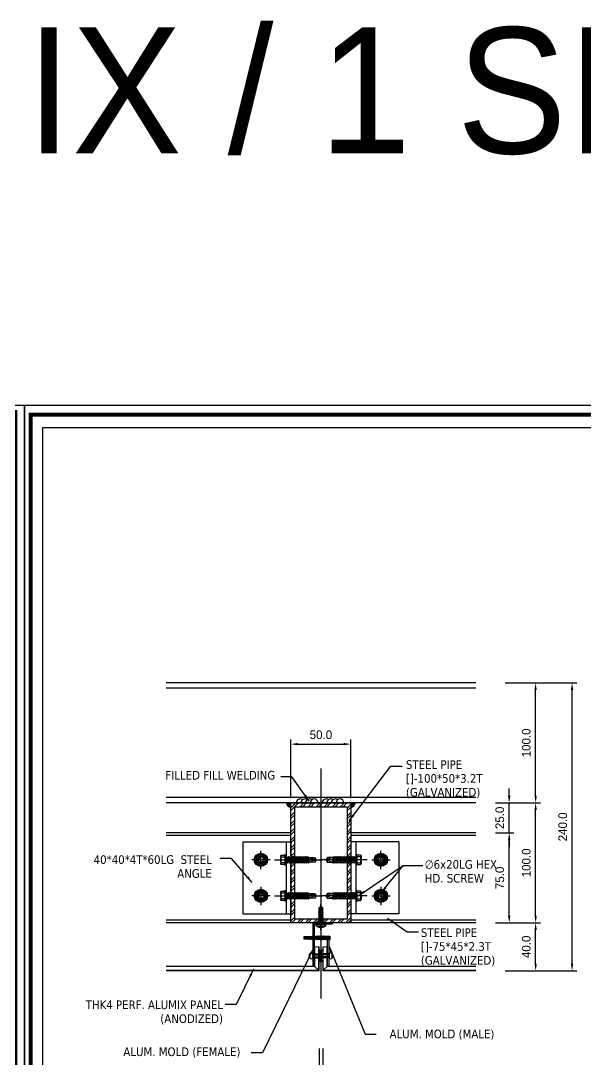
# Model space of a CAD drawing. Header units: millimetres. Extents: x 7297 to 60227, y -7497 to 19324.
# Drawn here: x 11981 to 12452, y 13832 to 14697 of the extents above; entities that cross this region are included whole.
import ezdxf
from ezdxf.enums import TextEntityAlignment as Align

# ---------------------------------------------------------------- set-up
doc = ezdxf.new("R2010")
doc.units = ezdxf.units.MM
doc.layers.add('NS_AL_PANEL', color=32, linetype='Continuous', lineweight=9)
for name, color, linetype in [('NS_BRACKET_NUTS', 1, 'Continuous'), ('NS_COL_RED', 1, 'Continuous'), ('NS_COL_WHITE', 7, 'Continuous'), ('NS_COL_YELLOW', 2, 'Continuous'), ('NS_DIM', 1, 'Continuous'), ('NS_FORM', 7, 'Continuous'), ('NS_FRAME', 253, 'Continuous'), ('NS_GASKET_3M', 150, 'Continuous'), ('NS_PIPE_FRAME', 2, 'Continuous'), ('NS_RIVET_SCREW', 1, 'Continuous'), ('NS_TEXT', 2, 'Continuous'), ('NS_TEXT_TITLE', 141, 'Continuous'), ('NS_WELD', 1, 'Continuous')]:
    doc.layers.add(name, color=color, linetype=linetype)
doc.styles.add('Expo M', font='Expo M.ttf')
doc.styles.add('HGTXT', font='romans.shx', dxfattribs={"bigfont": 'whgtxt.shx'})
doc.styles.add('HY울릉도M', font='')
doc.styles.get('HY울릉도M').set_extended_font_data('HY울릉도M')
doc.dimstyles.new('N-SPACE', dxfattribs={"dimscale": 4, "dimtxt": 1.8, "dimasz": 1.5, "dimexe": 1, "dimexo": 1, "dimgap": 1, "dimtad": 1, "dimtoh": 1, "dimdec": 1, "dimzin": 1, "dimdsep": 46, "dimtxsty": 'Expo M', "dimcen": 2, "dimclrd": 1, "dimclre": 1, "dimclrt": 2, "dimadec": 1, "dimazin": 0, "dimtfac": 1, "dimtdec": 1, "dimtix": 1, "dimtmove": 1, "dimatfit": 3, "dimfxl": 1, "dimtolj": 1, "dimtzin": 1, "dimarcsym": 0})

# ---------------------------------------------------------------- blocks, each defined once
blk = doc.blocks.new('*D1025')
at = {"layer": 'Defpoints', "color": 0, "ltscale": 20, "transparency": 16777216}
for p in [(12383.18, 13945.22), (12410.3, 13945.22), (12383.18, 13905.22)]:
    blk.add_point(p, dxfattribs=at)
at = {"layer": 'NS_DIM', "color": 1, "lineweight": -2, "ltscale": 20, "transparency": 16777216}
for p, q in [((12387.18, 13945.22), (12414.3, 13945.22)), ((12410.3, 13911.22), (12410.3, 13939.22)), ((12387.18, 13905.22), (12414.3, 13905.22))]:
    blk.add_line(p, q, dxfattribs=at)
at = {"layer": 'NS_DIM', "color": 1, "ltscale": 20, "transparency": 16777216}
for points in [[(12409.3, 13939.22), (12411.3, 13939.22), (12410.3, 13945.22)], [(12409.3, 13911.22), (12411.3, 13911.22), (12410.3, 13905.22)]]:
    blk.add_solid(points, dxfattribs=at)
at = {"layer": 'NS_DIM', "color": 2, "ltscale": 20, "transparency": 16777216, "insert": (12402.52, 13925.22), "char_height": 7.2, "attachment_point": 5, "rotation": 90, "style": 'Expo M'}
blk.add_mtext('\\A1;40.0', dxfattribs=at)
blk = doc.blocks.new('*D1026')
at = {"layer": 'Defpoints', "color": 0, "ltscale": 20, "transparency": 16777216}
for p in [(12383.18, 14045.22), (12410.3, 14045.22), (12383.18, 13945.22)]:
    blk.add_point(p, dxfattribs=at)
at = {"layer": 'NS_DIM', "color": 1, "lineweight": -2, "ltscale": 20, "transparency": 16777216}
for p, q in [((12387.18, 14045.22), (12414.3, 14045.22)), ((12410.3, 13951.22), (12410.3, 14039.22)), ((12387.18, 13945.22), (12414.3, 13945.22))]:
    blk.add_line(p, q, dxfattribs=at)
at = {"layer": 'NS_DIM', "color": 1, "ltscale": 20, "transparency": 16777216}
for points in [[(12409.3, 14039.22), (12411.3, 14039.22), (12410.3, 14045.22)], [(12409.3, 13951.22), (12411.3, 13951.22), (12410.3, 13945.22)]]:
    blk.add_solid(points, dxfattribs=at)
at = {"layer": 'NS_DIM', "color": 2, "ltscale": 20, "transparency": 16777216, "insert": (12402.52, 13995.22), "char_height": 7.2, "attachment_point": 5, "rotation": 90, "style": 'Expo M'}
blk.add_mtext('\\A1;100.0', dxfattribs=at)
blk = doc.blocks.new('*D1027')
at = {"layer": 'Defpoints', "color": 0, "ltscale": 20, "transparency": 16777216}
for p in [(12383.18, 14145.22), (12410.3, 14145.22), (12383.18, 14045.22)]:
    blk.add_point(p, dxfattribs=at)
at = {"layer": 'NS_DIM', "color": 1, "lineweight": -2, "ltscale": 20, "transparency": 16777216}
for p, q in [((12387.18, 14145.22), (12414.3, 14145.22)), ((12410.3, 14051.22), (12410.3, 14139.22)), ((12387.18, 14045.22), (12414.3, 14045.22))]:
    blk.add_line(p, q, dxfattribs=at)
at = {"layer": 'NS_DIM', "color": 1, "ltscale": 20, "transparency": 16777216}
for points in [[(12409.3, 14139.22), (12411.3, 14139.22), (12410.3, 14145.22)], [(12409.3, 14051.22), (12411.3, 14051.22), (12410.3, 14045.22)]]:
    blk.add_solid(points, dxfattribs=at)
at = {"layer": 'NS_DIM', "color": 2, "ltscale": 20, "transparency": 16777216, "insert": (12402.52, 14095.22), "char_height": 7.2, "attachment_point": 5, "rotation": 90, "style": 'Expo M'}
blk.add_mtext('\\A1;100.0', dxfattribs=at)
blk = doc.blocks.new('*D1024')
at = {"layer": 'Defpoints', "color": 0, "ltscale": 20, "transparency": 16777216}
for p in [(12380.8, 14145.22), (12440.69, 14145.22), (12380.8, 13905.22)]:
    blk.add_point(p, dxfattribs=at)
at = {"layer": 'NS_DIM', "color": 1, "lineweight": -2, "ltscale": 20, "transparency": 16777216}
for p, q in [((12384.8, 14145.22), (12444.69, 14145.22)), ((12440.69, 13911.22), (12440.69, 14139.22)), ((12384.8, 13905.22), (12444.69, 13905.22))]:
    blk.add_line(p, q, dxfattribs=at)
at = {"layer": 'NS_DIM', "color": 1, "ltscale": 20, "transparency": 16777216}
for points in [[(12439.69, 14139.22), (12441.69, 14139.22), (12440.69, 14145.22)], [(12439.69, 13911.22), (12441.69, 13911.22), (12440.69, 13905.22)]]:
    blk.add_solid(points, dxfattribs=at)
at = {"layer": 'NS_DIM', "color": 2, "ltscale": 20, "transparency": 16777216, "insert": (12432.9, 14025.22), "char_height": 7.2, "attachment_point": 5, "rotation": 90, "style": 'Expo M'}
blk.add_mtext('\\A1;240.0', dxfattribs=at)
blk = doc.blocks.new('*D1028')
at = {"layer": 'Defpoints', "color": 0, "ltscale": 20, "transparency": 16777216}
for p in [(12372.8, 14020.22), (12388.26, 14020.22), (12372.8, 13945.22)]:
    blk.add_point(p, dxfattribs=at)
at = {"layer": 'NS_DIM', "color": 1, "lineweight": -2, "ltscale": 20, "transparency": 16777216}
for p, q in [((12376.8, 14020.22), (12392.26, 14020.22)), ((12388.26, 13951.22), (12388.26, 14014.22)), ((12376.8, 13945.22), (12392.26, 13945.22))]:
    blk.add_line(p, q, dxfattribs=at)
at = {"layer": 'NS_DIM', "color": 1, "ltscale": 20, "transparency": 16777216}
for points in [[(12387.26, 14014.22), (12389.26, 14014.22), (12388.26, 14020.22)], [(12387.26, 13951.22), (12389.26, 13951.22), (12388.26, 13945.22)]]:
    blk.add_solid(points, dxfattribs=at)
at = {"layer": 'NS_DIM', "color": 2, "ltscale": 20, "transparency": 16777216, "insert": (12380.48, 13982.72), "char_height": 7.2, "attachment_point": 5, "rotation": 90, "style": 'Expo M'}
blk.add_mtext('\\A1;75.0', dxfattribs=at)
blk = doc.blocks.new('*D1029')
at = {"layer": 'Defpoints', "color": 0, "ltscale": 20, "transparency": 16777216}
for p in [(12372.8, 14045.22), (12388.26, 14045.22), (12372.8, 14020.22)]:
    blk.add_point(p, dxfattribs=at)
at = {"layer": 'NS_DIM', "color": 1, "lineweight": -2, "ltscale": 20, "transparency": 16777216}
for p, q in [((12388.26, 14051.22), (12388.26, 14057.22)), ((12376.8, 14045.22), (12392.26, 14045.22)), ((12388.26, 14020.22), (12388.26, 14045.22)), ((12376.8, 14020.22), (12392.26, 14020.22)), ((12388.26, 14014.22), (12388.26, 14008.22))]:
    blk.add_line(p, q, dxfattribs=at)
at = {"layer": 'NS_DIM', "color": 1, "ltscale": 20, "transparency": 16777216}
for points in [[(12387.26, 14051.22), (12389.26, 14051.22), (12388.26, 14045.22)], [(12387.26, 14014.22), (12389.26, 14014.22), (12388.26, 14020.22)]]:
    blk.add_solid(points, dxfattribs=at)
at = {"layer": 'NS_DIM', "color": 2, "ltscale": 20, "transparency": 16777216, "insert": (12380.47, 14032.72), "char_height": 7.2, "attachment_point": 5, "rotation": 90, "style": 'Expo M'}
blk.add_mtext('\\A1;25.0', dxfattribs=at)
blk = doc.blocks.new('HEXA-5.5X30')
for p, q in [((-9.61, 0), (29.99, 0)), ((-4.5, -3.25), (-4.5, 3.25)), ((0, -2), (0.68, 2)), ((0.43, -2.75), (1.11, 2.75)), ((0.68, 2), (0.5, 2)), ((0.68, 2), (1.11, 2.75)), ((1.11, 2.75), (1.83, 2)), ((1.83, 2), (1.16, -2)), ((1.6, -2), (2.28, 2)), ((1.83, 2), (2.28, 2)), ((2.03, -2.75), (2.71, 2.75)), ((2.28, 2), (2.71, 2.75)), ((2.71, 2.75), (3.43, 2)), ((3.43, 2), (2.76, -2)), ((3.2, -2), (3.88, 2)), ((3.43, 2), (3.88, 2)), ((3.63, -2.75), (4.31, 2.75)), ((3.88, 2), (4.31, 2.75)), ((4.31, 2.75), (5.03, 2)), ((5.03, 2), (4.36, -2)), ((4.8, -2), (5.48, 2)), ((5.03, 2), (5.48, 2)), ((5.23, -2.75), (5.91, 2.75)), ((5.48, 2), (5.91, 2.75)), ((5.91, 2.75), (6.63, 2)), ((6.63, 2), (5.96, -2)), ((6.4, -2), (7.08, 2)), ((6.63, 2), (7.08, 2)), ((6.83, -2.75), (7.51, 2.75)), ((7.08, 2), (7.51, 2.75)), ((7.51, 2.75), (8.23, 2)), ((8.23, 2), (7.56, -2)), ((8, -2), (8.68, 2)), ((8.23, 2), (8.68, 2)), ((8.43, -2.75), (9.11, 2.75)), ((8.68, 2), (9.11, 2.75)), ((9.11, 2.75), (9.83, 2)), ((9.83, 2), (9.16, -2)), ((9.6, -2), (10.28, 2)), ((9.83, 2), (10.28, 2)), ((10.03, -2.75), (10.71, 2.75)), ((10.28, 2), (10.71, 2.75)), ((10.71, 2.75), (11.43, 2)), ((11.43, 2), (10.76, -2)), ((11.2, -2), (11.88, 2)), ((11.43, 2), (11.88, 2)), ((11.63, -2.75), (12.31, 2.75)), ((11.88, 2), (12.31, 2.75)), ((12.31, 2.75), (13.03, 2)), ((13.03, 2), (12.36, -2)), ((13.03, 2), (13.48, 2)), ((13.23, -2.75), (13.91, 2.75)), ((14.63, 2), (15.08, 2)), ((14.83, -2.75), (15.51, 2.75)), ((16.23, 2), (16.68, 2)), ((16.43, -2.75), (17.11, 2.75)), ((17.83, 2), (18.28, 2)), ((18.03, -2.75), (18.71, 2.75)), ((25, 0), (18.97, -0.71)), ((19.39, -2.01), (25, 0)), ((25, 0), (19.43, 2)), ((0.43, -2.75), (0, -2)), ((1.16, -2), (0.43, -2.75)), ((1.16, -2), (1.6, -2)), ((2.03, -2.75), (1.6, -2)), ((2.76, -2), (2.03, -2.75)), ((2.76, -2), (3.2, -2)), ((3.63, -2.75), (3.2, -2)), ((4.36, -2), (3.63, -2.75)), ((4.36, -2), (4.8, -2)), ((5.23, -2.75), (4.8, -2)), ((5.96, -2), (5.23, -2.75)), ((5.96, -2), (6.4, -2)), ((6.83, -2.75), (6.4, -2)), ((7.56, -2), (6.83, -2.75)), ((7.56, -2), (8, -2)), ((8.43, -2.75), (8, -2)), ((9.16, -2), (8.43, -2.75)), ((9.16, -2), (9.6, -2)), ((10.03, -2.75), (9.6, -2)), ((10.76, -2), (10.03, -2.75)), ((10.76, -2), (11.2, -2)), ((11.63, -2.75), (11.2, -2)), ((12.36, -2), (11.63, -2.75)), ((12.36, -2), (12.8, -2)), ((13.96, -2), (14.4, -2)), ((15.56, -2), (16, -2)), ((17.16, -2), (17.6, -2))]:
    blk.add_line(p, q)
for points in [[(-4.14, -2.5, 0.476693), (-4.14, -4), (-1, -4), (-1, 4), (-4.14, 4, 0.476693), (-4.14, 2.5)], [(-1, 2.5), (-4.14, 2.5, 0.136257), (-4.14, -2.5), (-1, -2.5)]]:
    blk.add_lwpolyline(points, format="xyb")
for points in [[(-1, -4), (-1, -4.5), (0, -4.5), (0, 4.5), (-1, 4.5), (-1, 4)], [(18.75, -2), (23.56, -2.1), (25, 0), (23.56, 2.1), (19.43, 2)]]:
    blk.add_lwpolyline(points)
for points in [[(13.91, 2.75), (14.63, 2), (13.96, -2), (13.23, -2.75), (12.8, -2), (13.48, 2)], [(15.51, 2.75), (16.23, 2), (15.56, -2), (14.83, -2.75), (14.4, -2), (15.08, 2)], [(17.11, 2.75), (17.83, 2), (17.16, -2), (16.43, -2.75), (16, -2), (16.68, 2)], [(18.71, 2.75), (19.43, 2), (18.76, -2), (18.03, -2.75), (17.6, -2), (18.28, 2)]]:
    blk.add_lwpolyline(points, close=True)
blk.add_arc((0.5, 2.5), 0.5, 180, 270)
blk = doc.blocks.new('M10-H')
for p, q in [((-15.5, 0), (15.5, 0)), ((0, 15.5), (0, -15.5))]:
    blk.add_line(p, q)
blk.add_lwpolyline([(-4.9, 8.5), (-9.8, 0), (-4.9, -8.5), (4.9, -8.5), (9.8, 0), (4.9, 8.5), (-4.9, 8.5)])
for radius in [10.5, 8.5, 5]:
    blk.add_circle((0, 0), radius)
blk.add_arc((0, 0), 4, 90, 0)
blk = doc.blocks.new('*D1036')
at = {"layer": 'Defpoints', "color": 0, "ltscale": 20, "transparency": 16777216}
for p in [(12256.36, 14094.18), (12206.36, 14045.22), (12256.36, 14045.22)]:
    blk.add_point(p, dxfattribs=at)
at = {"layer": 'NS_DIM', "color": 1, "lineweight": -2, "ltscale": 20, "transparency": 16777216}
for p, q in [((12206.36, 14049.22), (12206.36, 14098.18)), ((12212.36, 14094.18), (12250.36, 14094.18)), ((12256.36, 14049.22), (12256.36, 14098.18))]:
    blk.add_line(p, q, dxfattribs=at)
at = {"layer": 'NS_DIM', "color": 1, "ltscale": 20, "transparency": 16777216}
for points in [[(12212.36, 14095.18), (12212.36, 14093.18), (12206.36, 14094.18)], [(12250.36, 14095.18), (12250.36, 14093.18), (12256.36, 14094.18)]]:
    blk.add_solid(points, dxfattribs=at)
at = {"layer": 'NS_DIM', "color": 2, "ltscale": 20, "transparency": 16777216, "insert": (12231.36, 14101.96), "char_height": 7.2, "attachment_point": 5, "style": 'Expo M'}
blk.add_mtext('\\A1;50.0', dxfattribs=at)
blk = doc.blocks.new('*U68')
at = {"ltscale": 2}
h = blk.add_hatch(dxfattribs=at)
h.set_pattern_fill('BRASS', color=256, scale=0.2)
h.set_pattern_definition([(0, (-48084.0283, 40837.4923), (0, 1.27), []), (0, (-48084.0283, 40838.1273), (0, 1.27), [0.635, -0.3175])])
h.paths.add_polyline_path([(-2.5, -1), (2.5, -1), (2.5, 0), (-2.5, 0)])
at = {"ltscale": 10}
blk.add_line((0, 5), (0, -6), dxfattribs=at)
at = {"ltscale": 2}
blk.add_lwpolyline([(-2.5, -1), (2.5, -1), (2.5, 0), (-2.5, 0)], close=True, dxfattribs=at)
blk = doc.blocks.new('피스')
for p, q in [((-4, 1.5), (-4, 1)), ((-4, 1.5), (4, 1.5)), ((-3, 0), (3, 0)), ((-0.5, 2.98), (-0.4, 2.3)), ((-0.4, 2.3), (0.4, 2.3)), ((0, 4.99), (0, -16.77)), ((0.5, 2.98), (0.4, 2.3)), ((4, 1.5), (4, 1)), ((2, -1.5), (-2, -2)), ((-1.5, -1.5), (-2, -2)), ((-2, -2), (-1.5, -2.5)), ((-1.5, -3.5), (-2, -4)), ((2, -3.5), (-2, -4)), ((-2, -4), (-1.5, -4.5)), ((-1.5, -5.5), (-2, -6)), ((2, -5.5), (-2, -6)), ((-2, -6), (-1.5, -6.5)), ((-1.5, -7.5), (-2, -8)), ((2, -7.5), (-2, -8)), ((-2, -8), (-1.5, -8.5)), ((-1.5, -0.5), (-1.5, -1.5)), ((1.5, -1), (-1.5, -1.5)), ((1.5, -2), (-1.5, -2.5)), ((-1.5, -2.5), (-1.5, -3.5)), ((1.5, -3), (-1.5, -3.5)), ((1.5, -4), (-1.5, -4.5)), ((-1.5, -4.5), (-1.5, -5.5)), ((1.5, -5), (-1.5, -5.5)), ((1.5, -6), (-1.5, -6.5)), ((-1.5, -6.5), (-1.5, -7.5)), ((1.5, -7), (-1.5, -7.5)), ((1.5, -8), (-1.5, -8.5)), ((-1.5, -8.5), (-1.5, -9.5)), ((1.5, -0.5), (1.5, -1)), ((1.5, -1), (2, -1.5)), ((2, -1.5), (1.5, -2)), ((1.5, -2), (1.5, -3)), ((1.5, -3), (2, -3.5)), ((2, -3.5), (1.5, -4)), ((1.5, -4), (1.5, -5)), ((1.5, -5), (2, -5.5)), ((2, -5.5), (1.5, -6)), ((1.5, -6), (1.5, -7)), ((1.5, -7), (2, -7.5)), ((2, -7.5), (1.5, -8)), ((1.5, -8), (1.5, -9)), ((-1.5, -9.5), (-2, -10)), ((2, -9.5), (-2, -10)), ((-2, -10), (-1.5, -10.5)), ((1.5, -9), (-1.5, -9.5)), ((1.5, -10), (-1.5, -10.5)), ((-1.5, -10.5), (-1.5, -13.5)), ((0, -15), (-1.5, -13.5)), ((-1.27, -13.54), (-1.27, -11.97)), ((0, -15), (-1.27, -13.54)), ((0, -15), (1.5, -13.03)), ((1.5, -13.03), (0.6, -11.47)), ((1.5, -9), (2, -9.5)), ((2, -9.5), (1.5, -10)), ((1.5, -10), (1.5, -13.03))]:
    blk.add_line(p, q)
for centre, radius, start, end in [((0, -3.08), 6.08, 94.71456, 131.11209), ((-3, 1), 1, 180, 270), ((-2, -0.5), 0.5, 0, 90), ((0, -3.08), 6.08, 48.88791, 85.28544), ((2, -0.5), 0.5, 90, 180), ((3, 1), 1, 270, 0), ((-0.27, -11.97), 1, 30.08633, 180)]:
    blk.add_arc(centre, radius, start, end)
blk = doc.blocks.new('N-SCREW')
blk.add_blockref('피스', (17.25, -1.03))
blk = doc.blocks.new('*D1035')
at = {"layer": 'Defpoints', "color": 0, "ltscale": 20, "transparency": 16777216}
for p in [(12229.86, 13844.57), (12232.86, 13844.57), (12232.86, 13803.74)]:
    blk.add_point(p, dxfattribs=at)
at = {"layer": 'NS_DIM', "color": 1, "lineweight": -2, "ltscale": 20, "transparency": 16777216}
for p, q in [((12229.86, 13840.57), (12229.86, 13799.74)), ((12232.86, 13840.57), (12232.86, 13799.74)), ((12223.86, 13803.74), (12217.86, 13803.74)), ((12229.86, 13803.74), (12232.86, 13803.74)), ((12238.86, 13803.74), (12244.86, 13803.74))]:
    blk.add_line(p, q, dxfattribs=at)
at = {"layer": 'NS_DIM', "color": 1, "ltscale": 20, "transparency": 16777216}
for points in [[(12223.86, 13804.74), (12223.86, 13802.74), (12229.86, 13803.74)], [(12238.86, 13804.74), (12238.86, 13802.74), (12232.86, 13803.74)]]:
    blk.add_solid(points, dxfattribs=at)
at = {"layer": 'NS_DIM', "color": 2, "ltscale": 20, "transparency": 16777216, "insert": (12231.36, 13811.52), "char_height": 7.2, "attachment_point": 5, "style": 'Expo M'}
blk.add_mtext('\\A1;3.0', dxfattribs=at)
blk = doc.blocks.new('AL-TEMPLATE')
at = {"color": 8}
for p, q in [((2716.82, 1392.97), (2800.02, 1392.97)), ((2716.82, 1376.33), (2800.02, 1376.33)), ((2716.82, 1359.69), (2800.02, 1359.69)), ((2716.82, 1343.05), (2800.02, 1343.05)), ((2716.82, 1326.41), (2800.02, 1326.41)), ((2716.82, 1309.77), (2800.02, 1309.77)), ((2716.82, 1293.13), (2800.02, 1293.13)), ((2716.82, 1276.49), (2800.02, 1276.49)), ((2716.82, 1259.85), (2800.02, 1259.85)), ((2716.82, 1243.21), (2800.02, 1243.21)), ((2716.82, 1209.93), (2800.02, 1209.93)), ((2716.82, 1193.29), (2800.02, 1193.29)), ((2716.82, 1176.65), (2800.02, 1176.65)), ((2716.82, 1118.41), (2800.02, 1118.41)), ((2716.82, 1076.81), (2800.02, 1076.81)), ((2716.82, 1051.85), (2800.02, 1051.85))]:
    blk.add_line(p, q, dxfattribs=at)
at = {"color": 7, "ltscale": 2}
blk.add_lwpolyline([(1972.34, 1515.25), (1972.34, 921.25), (2812.34, 921.25), (2812.34, 1515.25)], close=True, dxfattribs=at)
at = {"color": 8}
for points, const_width in [([(1976.34, 1509.45), (2808.34, 1509.45), (2808.34, 927.05), (1976.34, 927.05)], 2.5), ([(2716.82, 1501.32), (2800.02, 1501.32), (2800.02, 1418.12), (2716.82, 1418.12)], 1.66), ([(2716.82, 1409.8), (2800.02, 1409.8), (2800.02, 1026.89), (2716.82, 1026.89)], 1.66)]:
    blk.add_lwpolyline(points, close=True, dxfattribs=dict(at, const_width=const_width))
at = {"color": 9}
blk.add_lwpolyline([(1984.07, 1501.32), (2709.08, 1501.32), (2709.08, 935.18), (1984.07, 935.18)], close=True, dxfattribs=at)
at = {"color": 8, "const_width": 1.66}
for points in [[(2716.82, 1226.57), (2800.02, 1226.57)], [(2716.82, 1160.01), (2800.02, 1160.01)]]:
    blk.add_lwpolyline(points, dxfattribs=at)
at = {"color": 146, "true_color": 0x105689, "insert": (2721.06, 1496.93), "char_height": 3.6698, "attachment_point": 1, "style": 'HGTXT'}
blk.add_mtext('{\\fExpo M|b0|i0|c129|p18;엔스페이스 (주)}', dxfattribs=at)
at = {"insert": (2720.94, 1489.17), "char_height": 2.3487, "attachment_point": 1, "style": 'HGTXT'}
blk.add_mtext('서울시 강남구 논현로 161길11 엔빌딩 4F\\PTEL 02 575-2077  FAX 02 575-2071', dxfattribs=at)
at = {"color": 8, "attachment_point": 1}
for s, insert, char_height, width in [('NOTE', (2720.76, 1404.73), 2.556, 438.9676), ('DESIGNED BYNOTE', (2719.01, 1224.39), 2.5559, 438.9676), ('DRAWN BYNOTE', (2719.56, 1209.04), 2.5559, 438.9676), ('CHECKED BYNOTE', (2719.56, 1192.25), 2.5559, 438.9676), ('APPROVED BYNOTE', (2720.1, 1175.04), 2.5559, 438.9676), ('DRAWING TITLE', (2720.1, 1158.4), 2.5559, 438.9675), ('SCALE', (2720.1, 1116.8), 2.556, 438.9675), ('{\\fﾱﾼﾸﾲ|b0|i0|c129|p49;DATE}', (2720.1, 1075.2), 2.5559, 438.9675), ('SHEET NO.', (2720.1, 1050.24), 2.556, 438.9675)]:
    blk.add_mtext(s, dxfattribs=dict(at, insert=insert, char_height=char_height, width=width))

msp = doc.modelspace()

# ---------------------------------------------------------------- hatches: boundary and pattern name
at = {"layer": 'NS_COL_WHITE', "ltscale": 2}
h = msp.add_hatch(dxfattribs=at)
h.set_pattern_fill('BRASS', color=256, scale=0.2, angle=-180)
h.set_pattern_definition([(180, (60245.2066, -26592.844), (-5e-16, -1.27), []), (180, (60245.2066, -26593.479), (-5e-16, -1.27), [0.635, -0.3175])])
h.paths.add_polyline_path([(12224.86, 13931.02), (12225.86, 13931.02), (12225.86, 13934.02), (12224.86, 13934.02)])
at = {"layer": 'NS_GASKET_3M'}
h = msp.add_hatch(dxfattribs=at)
h.set_pattern_fill('ANSI37', color=256, scale=0.2, angle=-180)
h.set_pattern_definition([(225, (210677.34073, 55759.24222), (0.22450640303, -0.22450640303), []), (315, (210677.34073, 55759.24222), (0.22450640303, 0.22450640303), [])])
h.paths.add_polyline_path([(12237.86, 13931.04), (12237.86, 13933.22), (12217.86, 13933.22), (12217.86, 13932.22), (12236.86, 13932.22), (12236.86, 13931.22), (12230.86, 13931.22), (12217.36, 13931.72), (12217.36, 13933.72), (12230.86, 13934.22), (12238.86, 13934.22), (12238.86, 13931.04)])
at = {"layer": 'NS_PIPE_FRAME', "ltscale": 20}
h = msp.add_hatch(dxfattribs=at)
h.set_pattern_fill('ANSI32', color=256, scale=0.5)
h.set_pattern_definition([(45, (-889732.6268, -1028636.3997), (-3.367596045, 3.367596045), []), (45, (-889730.3817, -1028636.3997), (-3.367596045, 3.367596045), [])])
h.paths.add_polyline_path([(12209.56, 14042.02), (12253.16, 14042.02), (12253.16, 13948.42), (12209.56, 13948.42)], flags=16)
h.paths.add_polyline_path([(12206.36, 14045.22), (12256.36, 14045.22), (12256.36, 13945.22), (12206.36, 13945.22)])

# ---------------------------------------------------------------- linework, layer by layer
at = {"layer": 'NS_AL_PANEL'}
for p, q in [((12225.86, 13925.22), (12229.86, 13925.22)), ((12225.86, 13925.22), (12225.86, 13909.22)), ((12226.36, 13925.22), (12226.36, 13908.72)), ((12229.36, 13925.22), (12229.36, 13905.72)), ((12229.86, 13925.22), (12229.86, 13905.22)), ((12236.86, 13925.22), (12232.86, 13925.22)), ((12232.86, 13925.22), (12232.86, 13905.22)), ((12233.36, 13925.22), (12233.36, 13905.72)), ((12236.36, 13925.22), (12236.36, 13908.72)), ((12236.86, 13925.22), (12236.86, 13909.22)), ((12224.86, 13909.22), (12102.31, 13909.22)), ((12226.36, 13908.72), (12102.31, 13908.72)), ((12229.36, 13905.72), (12102.31, 13905.72)), ((12229.86, 13905.22), (12102.31, 13905.22)), ((12225.86, 13909.22), (12229.36, 13905.72)), ((12232.86, 13905.22), (12360.42, 13905.22)), ((12236.86, 13909.22), (12233.36, 13905.72)), ((12233.36, 13905.72), (12360.42, 13905.72)), ((12236.36, 13908.72), (12360.42, 13908.72)), ((12237.86, 13909.22), (12360.42, 13909.22))]:
    msp.add_line(p, q, dxfattribs=at)
at = {"layer": 'NS_BRACKET_NUTS', "ltscale": 20}
for p, q in [((12166.36, 14012.72), (12166.36, 13952.72)), ((12166.36, 14012.72), (12206.36, 14012.72)), ((12202.36, 14012.72), (12202.36, 13952.72)), ((12296.36, 14012.72), (12256.36, 14012.72)), ((12260.36, 14012.72), (12260.36, 13952.72)), ((12296.36, 14012.72), (12296.36, 13952.72)), ((12166.36, 13952.72), (12206.36, 13952.72)), ((12296.36, 13952.72), (12256.36, 13952.72))]:
    msp.add_line(p, q, dxfattribs=at)
at = {"layer": 'NS_BRACKET_NUTS', "ltscale": 50}
for centre in [(12181.36, 13997.72), (12281.36, 13997.72), (12181.36, 13967.72), (12281.36, 13967.72)]:
    msp.add_circle(centre, 5.53, dxfattribs=at)
at = {"layer": 'NS_BRACKET_NUTS'}
for centre in [(12181.36, 13997.72), (12281.36, 13997.72), (12181.36, 13967.72), (12281.36, 13967.72)]:
    msp.add_circle(centre, 3.2, dxfattribs=at)
at = {"layer": 'NS_BRACKET_NUTS', "ltscale": 50}
for centre, radius, start, end in [((12181.36, 13997.72), 3.78, 292.61987, 67.38014), ((12281.36, 13997.72), 4.73, 112.61986, 247.38013), ((12181.36, 13967.72), 3.78, 292.61986, 67.38013), ((12281.36, 13967.72), 4.73, 112.61987, 247.38014)]:
    msp.add_arc(centre, radius, start, end, dxfattribs=at)
at = {"layer": 'NS_COL_RED', "ltscale": 0.2}
msp.add_line((12231.36, 14074.01), (12231.36, 13882.11), dxfattribs=at)
at = {"layer": 'NS_COL_WHITE'}
msp.add_line((12222.36, 13932.72), (12228.36, 13932.72), dxfattribs=at)
for points in [[(12224.86, 13945.22), (12240.86, 13945.22), (12240.86, 13944.22), (12225.86, 13944.22), (12225.86, 13909.22), (12224.86, 13909.22)], [(12236.86, 13909.22), (12236.86, 13932.22), (12217.86, 13932.22), (12217.86, 13933.22), (12237.86, 13933.22), (12237.86, 13909.22)]]:
    msp.add_lwpolyline(points, close=True, dxfattribs=at)
at = {"layer": 'NS_COL_WHITE', "ltscale": 2}
msp.add_lwpolyline([(12224.86, 13931.22), (12225.86, 13931.22), (12225.86, 13934.22), (12224.86, 13934.22)], close=True, dxfattribs=at)
at = {"layer": 'NS_COL_YELLOW', "ltscale": 20}
for p, q in [((12206.36, 14012.72), (12206.36, 13952.72)), ((12256.36, 14012.72), (12256.36, 13952.72))]:
    msp.add_line(p, q, dxfattribs=at)
at = {"layer": 'NS_FRAME', "ltscale": 20}
for p, q in [((12360.42, 14145.22), (12102.31, 14145.22)), ((12360.42, 14045.22), (12102.31, 14045.22)), ((12206.36, 14020.22), (12102.31, 14020.22)), ((12360.42, 14020.22), (12256.36, 14020.22)), ((12360.42, 13945.22), (12102.31, 13945.22))]:
    msp.add_line(p, q, dxfattribs=at)
at = {"layer": 'NS_FRAME', "ltscale": 0.1}
for p, q in [((12360.42, 14140.72), (12102.31, 14140.72)), ((12360.42, 14049.72), (12102.31, 14049.72)), ((12206.36, 14017.92), (12102.31, 14017.92)), ((12360.42, 14017.92), (12256.36, 14017.92)), ((12206.36, 13947.52), (12102.31, 13947.52)), ((12360.42, 13947.52), (12256.36, 13947.52))]:
    msp.add_line(p, q, dxfattribs=at)
at = {"layer": 'NS_GASKET_3M'}
msp.add_lwpolyline([(12237.86, 13931.04), (12237.86, 13933.22), (12217.86, 13933.22), (12217.86, 13932.22), (12236.86, 13932.22), (12236.86, 13931.22), (12230.86, 13931.22), (12217.36, 13931.72), (12217.36, 13933.72), (12230.86, 13934.22), (12238.86, 13934.22), (12238.86, 13931.04), (12237.86, 13931.04)], dxfattribs=at)
at = {"layer": 'NS_PIPE_FRAME'}
for points in [[(12206.36, 14045.22), (12256.36, 14045.22), (12256.36, 13945.22), (12206.36, 13945.22)], [(12209.56, 14042.02), (12253.16, 14042.02), (12253.16, 13948.42), (12209.56, 13948.42)]]:
    msp.add_lwpolyline(points, close=True, dxfattribs=at)
at = {"layer": 'NS_RIVET_SCREW'}
for p, q in [((12222.05, 13915.97, 0), (12222.05, 13919.47, 0)), ((12224.36, 13919.47), (12230.91, 13919.47)), ((12224.36, 13918.47), (12230.91, 13918.47)), ((12230.91, 13913.87), (12230.91, 13921.57)), ((12231.81, 13913.87), (12231.81, 13921.57)), ((12238.36, 13919.47), (12231.81, 13919.47)), ((12238.36, 13918.47), (12231.81, 13918.47)), ((12240.68, 13915.97, 0), (12240.68, 13919.47, 0)), ((12224.36, 13916.97), (12230.91, 13916.97)), ((12224.36, 13915.97), (12230.91, 13915.97)), ((12238.36, 13916.97), (12231.81, 13916.97)), ((12238.36, 13915.97), (12231.81, 13915.97))]:
    msp.add_line(p, q, dxfattribs=at)
at = {"layer": 'NS_RIVET_SCREW', "ltscale": 3}
for p, q in [((12224.36, 13919.47), (12224.36, 13915.97)), ((12229.86, 13922.62), (12229.86, 13912.82)), ((12232.86, 13922.62), (12232.86, 13912.82)), ((12238.36, 13919.47), (12238.36, 13915.97))]:
    msp.add_line(p, q, dxfattribs=at)
at = {"layer": 'NS_RIVET_SCREW'}
for centre, radius, start, end in [((12223.55, 13917.72, 0), 2.2, 133.00287, 226.99713), ((12223.21, 13918.87), 1.3, 27.34705, 152.65295), ((12229.86, 13921.57), 1.05, 0, 90), ((12232.86, 13921.57), 1.05, 90, 180), ((12239.52, 13918.87), 1.3, 27.34705, 152.65295), ((12239.18, 13917.72, 0), 2.2, 313.00287, 46.99713), ((12223.21, 13916.56), 1.3, 207.34705, 332.65295), ((12229.86, 13913.87), 1.05, 270, 0), ((12232.86, 13913.87), 1.05, 180, 270), ((12239.52, 13916.56), 1.3, 207.34705, 332.65295)]:
    msp.add_arc(centre, radius, start, end, dxfattribs=at)
at = {"layer": 'NS_WELD', "ltscale": 20}
for centre, radius, start, end in [((12214.12, 14045.22), 3.26, 53.191, 180), ((12218.03, 14045.22), 3.26, 54.88752, 180), ((12221.78, 14045.22), 3.26, 52.32857, 180), ((12225.77, 14045.22), 3.26, 0, 180), ((12235.62, 14045.22), 3.26, 53.191, 180), ((12239.53, 14045.22), 3.26, 54.88752, 180), ((12243.28, 14045.22), 3.26, 52.32857, 180), ((12247.27, 14045.22), 3.26, 0, 180), ((12206.36, 14045.22), 3.56, 180, 270), ((12206.36, 14045.22), 2.56, 180, 270), ((12206.36, 14045.22), 1.56, 180, 270), ((12256.36, 14045.22), 1.56, 270, 0), ((12256.36, 14045.22), 2.56, 270, 0), ((12256.36, 14045.22), 3.56, 270, 0)]:
    msp.add_arc(centre, radius, start, end, dxfattribs=at)

# ---------------------------------------------------------------- block references
at = {"layer": 'NS_BRACKET_NUTS', "yscale": 0.4923076923076923, "zscale": 0.4923076923076923}
for p, xscale, rotation in [((12181.36, 13997.72), -0.4923076923076923, 270.0000001960588), ((12281.36, 13997.72), 0.4923076923076923, 89.99999980394121), ((12181.36, 13967.72), 0.4923076923076923, 269.9999998039412), ((12281.36, 13967.72), -0.4923076923076923, 90.00000019605876)]:
    msp.add_blockref('M10-H', p, dxfattribs=dict(at, xscale=xscale, rotation=rotation))
at = {"layer": 'NS_BRACKET_NUTS', "xscale": -1, "rotation": 180}
for p in [(12202.36, 13997.72), (12202.36, 13967.72)]:
    msp.add_blockref('HEXA-5.5X30', p, dxfattribs=at)
at = {"layer": 'NS_BRACKET_NUTS', "rotation": 180}
for p in [(12260.36, 13997.72), (12260.36, 13967.72)]:
    msp.add_blockref('HEXA-5.5X30', p, dxfattribs=at)
at = {"layer": 'NS_COL_WHITE'}
msp.add_blockref('*U68', (12231.36, 13945.22), dxfattribs=at)
at = {"layer": 'NS_FORM', "xscale": 1.32, "yscale": 1.32, "zscale": 1.32, "rotation": 270}
msp.add_blockref('AL-TEMPLATE', (9984.1, 16979.93), dxfattribs=at)
at = {"layer": 'NS_FORM', "xscale": 1.32, "yscale": 1.32, "zscale": 1.32}
msp.add_blockref('AL-TEMPLATE', (9380.74, 12376.32), dxfattribs=at)
at = {"layer": 'NS_RIVET_SCREW', "xscale": -1, "rotation": 180}
msp.add_blockref('N-SCREW', (12214.11, 13943.19), dxfattribs=at)

# ---------------------------------------------------------------- texts
at = {"layer": 'NS_TEXT', "char_height": 7.2, "line_spacing_factor": 0.963855}
for s, insert, width, attachment_point in [('\\pxql;{\\fTahoma|b0|i0|c0|p34;STEEL PIPE\\P[]-\\fTahoma|b0|i0|c129|p34;10\\fTahoma|b0|i0|c0|p34;0*50*\\fTahoma|b0|i0|c129|p34;3.2\\fTahoma|b0|i0|c0|p34;T\\fTahoma|b0|i0|c129|p34;\\P\\fTahoma|b0|i0|c0|p34;(GALVANIZED)}', (12302.22, 14080.77), 101.8597, 1), ('\\pxqr;{\\fTahoma|b0|i0|c129|p34;FILLED FILL WELDING}', (12091.46, 14071.86), 101.8597, 1), ('\\pxqr;{\\fTahoma|b0|i0|c0|p34;40*40*4T*60LG  STEEL ANGLE}', (12038.61, 14001.54), 101.8597, 1), ('\\pxql;{\\fTahoma|b0|i0|c0|p34;∅6x20LG HEX HD. SCREW}', (12317.89, 13997.52), 68.1222, 1), ('\\pxql;{\\fTahoma|b0|i0|c0|p34;STEEL PIPE\\P[]-\\fTahoma|b0|i0|c129|p34;75\\fTahoma|b0|i0|c0|p34;*\\fTahoma|b0|i0|c129|p34;4\\fTahoma|b0|i0|c0|p34;5*\\fTahoma|b0|i0|c129|p34;2.3\\fTahoma|b0|i0|c0|p34;T\\fTahoma|b0|i0|c129|p34;\\P\\fTahoma|b0|i0|c0|p34;(GALVANIZED)}', (12314.69, 13940.69), 101.8597, 1), ('\\pxqr;{\\fTahoma|b0|i0|c0|p34;T\\fTahoma|b0|i0|c129|p34;HK4\\fTahoma|b0|i0|c0|p34; \\fTahoma|b0|i0|c129|p34;PERF. ALUMIX\\fTahoma|b0|i0|c0|p34; PANEL\\P(\\fTahoma|b0|i0|c129|p34;ANODIZED\\fTahoma|b0|i0|c0|p34;)}', (12027.79, 13880.51), 121.9498, 1), ('\\pxqr;{\\fTahoma|b0|i0|c129|p34;ALUM. MOLD (MALE)}', (12375.95, 13856.23), 105.101, 3), ('\\pxql;{\\fTahoma|b0|i0|c129|p34;ALUM. MOLD (FEMALE)}', (12171.8, 13841.39), 105.101, 3)]:
    msp.add_mtext(s, dxfattribs=dict(at, insert=insert, width=width, attachment_point=attachment_point))
at = {"layer": 'NS_TEXT_TITLE', "style": 'HY울릉도M'}
msp.add_text('THK4, ALUMIX / 1 SIDE INSERT TYPE', height=105, dxfattribs=at).set_placement((11176.68, 14639.01), align=Align.MIDDLE_LEFT)

# ---------------------------------------------------------------- dimensions: what is measured, and where the dimension line sits
at = {"layer": 'NS_DIM', "ltscale": 20}
for base, p1, p2, picture, middle in [((12440.69, 14145.22), (12380.8, 13905.22), (12380.8, 14145.22), '*D1024', (12432.9, 14025.22)), ((12410.3, 14145.22), (12383.18, 14045.22), (12383.18, 14145.22), '*D1027', (12402.52, 14095.22)), ((12388.26, 14045.22), (12372.8, 14020.22), (12372.8, 14045.22), '*D1029', (12380.47, 14032.72)), ((12410.3, 14045.22), (12383.18, 13945.22), (12383.18, 14045.22), '*D1026', (12402.52, 13995.22)), ((12388.26, 14020.22), (12372.8, 13945.22), (12372.8, 14020.22), '*D1028', (12380.48, 13982.72)), ((12410.3, 13945.22), (12383.18, 13905.22), (12383.18, 13945.22), '*D1025', (12402.52, 13925.22))]:
    dim = msp.add_linear_dim(base=base, p1=p1, p2=p2, angle=90, dimstyle='N-SPACE', dxfattribs=at)
    dim.commit()
    dim.dimension.update_dxf_attribs({"geometry": picture, "text_midpoint": middle})
for base, p1, p2, picture, middle in [((12256.36, 14094.18), (12206.36, 14045.22), (12256.36, 14045.22), '*D1036', (12231.36, 14101.96)), ((12232.86, 13803.74), (12229.86, 13844.57), (12232.86, 13844.57), '*D1035', (12231.36, 13811.52))]:
    dim = msp.add_linear_dim(base=base, p1=p1, p2=p2, dimstyle='N-SPACE', dxfattribs=at)
    dim.commit()
    dim.dimension.update_dxf_attribs({"geometry": picture, "text_midpoint": middle})

# ---------------------------------------------------------------- leaders
at = {"layer": 'NS_DIM', "ltscale": 0.3}
for points in [[(12254.9, 14030.27), (12289.72, 14075.93), (12299.09, 14075.93)], [(12221.7, 14046.75), (12207.2, 14066.99), (12197.83, 14066.99)], [(12173.99, 13978.97), (12156.88, 13998.76), (12147.51, 13998.76)], [(12262.36, 13967.72), (12300, 13992.93), (12316.33, 13992.93)], [(12281.27, 13969.83, 0), (12300, 13992.93, 0), (12316.33, 13992.93, 0)], [(12286.75, 13948.99), (12303.25, 13937.76), (12312.61, 13937.76)], [(12225.86, 13925.22), (12182.61, 13837.02), (12173.25, 13837.02)], [(12237.86, 13926.32), (12268.13, 13852.49), (12277.5, 13852.49)], [(12175.21, 13906.55), (12160.79, 13877.18), (12151.43, 13877.18)]]:
    msp.add_leader(points, dimstyle='N-SPACE', dxfattribs=at)

doc.saveas('drawing.dxf')
